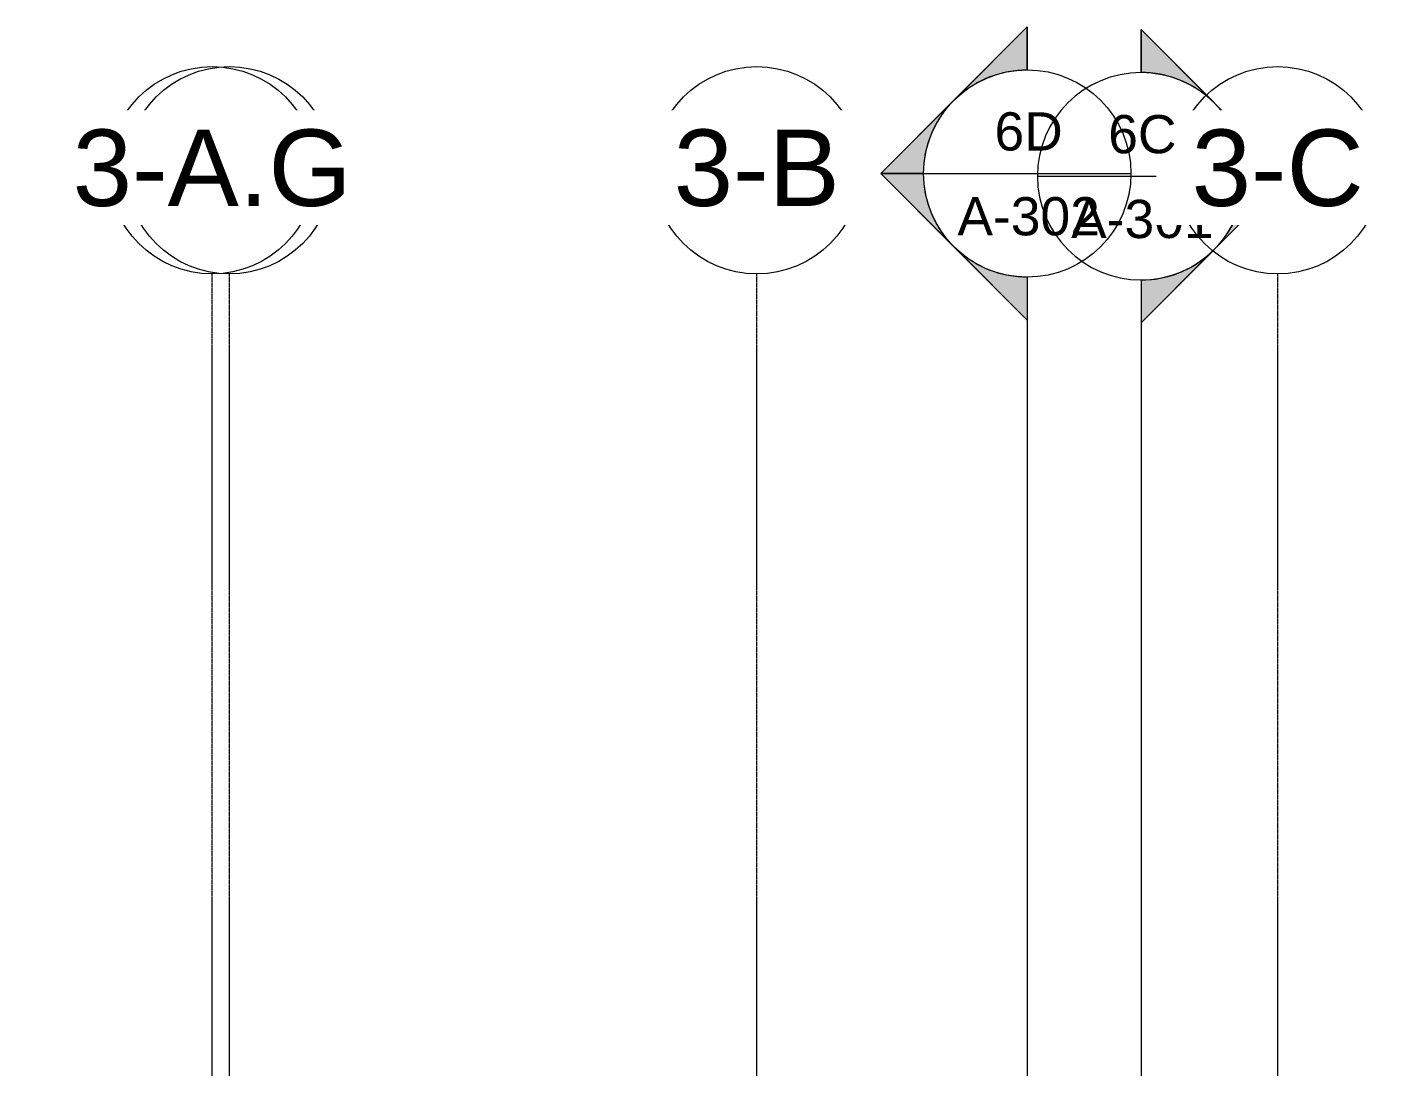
# Model space of a CAD drawing. Header units: inches. Extents: x 21035 to 27109, y -23277 to -20247.
# Drawn here: x 21976 to 22600, y -20728 to -20247 of the extents above; entities that cross this region are included whole.
import ezdxf

# ---------------------------------------------------------------- set-up
doc = ezdxf.new("R2010")
doc.units = ezdxf.units.IN
doc.header["$MEASUREMENT"] = 0
doc.linetypes.add('Grid Line 1_2_', pattern=[0.875, 0.5, -0.125, 0.125, -0.125])
for name, color, linetype, lineweight in [('G-ANNO-SYMB', 111, 'Continuous', 9), ('S-GRID', 1, 'Continuous', 9), ('S-GRID-IDEN', 1, 'Continuous', 9)]:
    doc.layers.add(name, color=color, linetype=linetype, lineweight=lineweight)
doc.styles.add('Arial', font='arial.ttf', dxfattribs={"height": 35.407186})
doc.styles.add('Arial_1', font='arial.ttf', dxfattribs={"height": 17.703593})

# ---------------------------------------------------------------- blocks, each defined once
blk = doc.blocks.new('Section - Section Head - Filled-1526-RCP - First Floor')
at = {"layer": 'G-ANNO-SYMB'}
h = blk.add_hatch(color=256, dxfattribs=at)
edge = h.paths.add_edge_path(flags=0)
edge.add_line((-0.4268, 0.1768), (-0.25, 0.3536))
edge.add_line((-0.25, 0.3536), (-0.25, 0.25))
edge.add_arc((-0.25, 0), 0.25, 90, 135)
h = blk.add_hatch(color=256, dxfattribs=at)
edge = h.paths.add_edge_path(flags=0)
edge.add_arc((-0.25, 0), 0.25, 45, 90)
edge.add_line((-0.25, 0.25), (-0.25, 0.3536))
edge.add_line((-0.25, 0.3536), (-0.0732, 0.1768))
h = blk.add_hatch(color=256, dxfattribs=at)
edge = h.paths.add_edge_path(flags=0)
edge.add_arc((-0.25, 0), 0.2503, 137.9216, 180)
edge.add_line((-0.5003, 0), (-0.6036, 0))
edge.add_line((-0.6036, 0), (-0.4358, 0.1678))
h = blk.add_hatch(color=256, dxfattribs=at)
edge = h.paths.add_edge_path(flags=0)
edge.add_line((-0.0642, 0.1678), (0.1036, 0))
edge.add_line((0.1036, 0), (0.0003, 0))
edge.add_arc((-0.25, 0), 0.2503, 0, 42.0784)
for p, q in [((-0.25, 0.3536), (-0.6036, 0)), ((-0.25, 0.3536), (-0.4268, 0.1768)), ((-0.25, 0.3536), (0.1036, 0)), ((-0.25, 0.25), (-0.25, 0.3536)), ((-0.0732, 0.1768), (-0.25, 0.3536)), ((-0.25, 0.3536), (-0.25, 0.25)), ((-0.4358, 0.1678), (-0.6036, 0)), ((0.1036, 0), (-0.0642, 0.1678)), ((-0.6036, 0), (-0.5003, 0)), ((0.0003, 0), (0.1036, 0)), ((-0.5, 0), (-0.6036, 0)), ((0, 0), (0.1036, 0))]:
    blk.add_line(p, q, dxfattribs=at)
for radius, start, end in [(0.25, 360, 180), (0.25, 90, 135), (0.25, 45, 90), (0.2503, 137.9216, 180), (0.2503, 0, 42.0784), (0.25, 180, 360)]:
    blk.add_arc((-0.25, 0), radius, start, end, dxfattribs=at)
blk = doc.blocks.new('Grid - Grid Head - Circle-14747-RCP - First Floor')
at = {"layer": 'S-GRID-IDEN'}
blk.add_circle((0, 0), 0.25, dxfattribs=at)

msp = doc.modelspace()

# ---------------------------------------------------------------- linework, layer by layer
at = {"layer": 'G-ANNO-SYMB'}
for p, q in [((22391.17, -20315.1), (22487.17, -20315.1)), ((22443.85, -20316.37), (22539.85, -20316.37)), ((22439.17, -20363.1), (22439.17, -23024.73)), ((22491.85, -20364.37), (22491.85, -23160.92))]:
    msp.add_line(p, q, dxfattribs=at)
at = {"layer": 'S-GRID', "linetype": 'Grid Line 1_2_'}
for p, q in [((22061.64, -23227.37), (22061.64, -20361.6)), ((22069.64, -23227.37), (22069.64, -20361.6)), ((22313.89, -23227.37), (22313.89, -20361.6)), ((22555.14, -23227.37), (22555.14, -20361.6))]:
    msp.add_line(p, q, dxfattribs=at)

# ---------------------------------------------------------------- block references
at = {"layer": 'G-ANNO-SYMB', "extrusion": (0, 0, -1), "xscale": 191.9999999999999, "yscale": 191.9999999999999, "zscale": 191.9999999999999, "rotation": 270.0000000000003}
msp.add_blockref('Section - Section Head - Filled-1526-RCP - First Floor', (-22439.17, -20363.1), dxfattribs=at)
at = {"layer": 'G-ANNO-SYMB', "xscale": 191.9999999999999, "yscale": 191.9999999999999, "zscale": 191.9999999999999, "rotation": 269.9999999999996}
msp.add_blockref('Section - Section Head - Filled-1526-RCP - First Floor', (22491.85, -20364.37), dxfattribs=at)
at = {"layer": 'S-GRID-IDEN', "xscale": 191.9999999999999, "yscale": 191.9999999999999, "zscale": 191.9999999999999}
for p in [(22069.64, -20313.6), (22313.89, -20313.6), (22555.14, -20313.6)]:
    msp.add_blockref('Grid - Grid Head - Circle-14747-RCP - First Floor', p, dxfattribs=at)

# ---------------------------------------------------------------- texts
at = {"layer": 'G-ANNO-SYMB', "char_height": 17.704, "attachment_point": 2, "line_spacing_factor": 0.938532, "style": 'Arial_1'}
for s, insert, width in [('6D', (22439.79, -20286.76), 37.584), ('6C', (22492.47, -20288.03), 37.584), ('A-302', (22439.79, -20326.04), 78.624), ('A-301', (22492.47, -20327.3), 78.624)]:
    msp.add_mtext(s, dxfattribs=dict(at, insert=insert, width=width))

# ---------------------------------------------------------------- next in the draw order: texts
at = {"layer": 'S-GRID-IDEN', "char_height": 35.407, "attachment_point": 2, "line_spacing_factor": 0.938532, "style": 'Arial', "bg_fill": 3, "box_fill_scale": 1.25, "bg_fill_color": 0, "bg_fill_transparency": 0}
for s, insert, width in [('3-A', (22069.63, -20294.73), 91.584), ('3-B', (22313.88, -20294.73), 91.584), ('3-C', (22555.13, -20294.73), 94.608)]:
    msp.add_mtext(s, dxfattribs=dict(at, insert=insert, width=width))

# ---------------------------------------------------------------- next in the draw order: block references
at = {"layer": 'S-GRID-IDEN', "xscale": 191.9999999999999, "yscale": 191.9999999999999, "zscale": 191.9999999999999}
msp.add_blockref('Grid - Grid Head - Circle-14747-RCP - First Floor', (22061.64, -20313.6), dxfattribs=at)

# ---------------------------------------------------------------- next in the draw order: texts
at = {"layer": 'S-GRID-IDEN', "insert": (22061.63, -20294.73), "char_height": 35.407, "width": 153.792, "attachment_point": 2, "line_spacing_factor": 0.938532, "style": 'Arial', "bg_fill": 3, "box_fill_scale": 1.25, "bg_fill_color": 0, "bg_fill_transparency": 0}
msp.add_mtext('3-A.G', dxfattribs=at)

doc.saveas('drawing.dxf')
